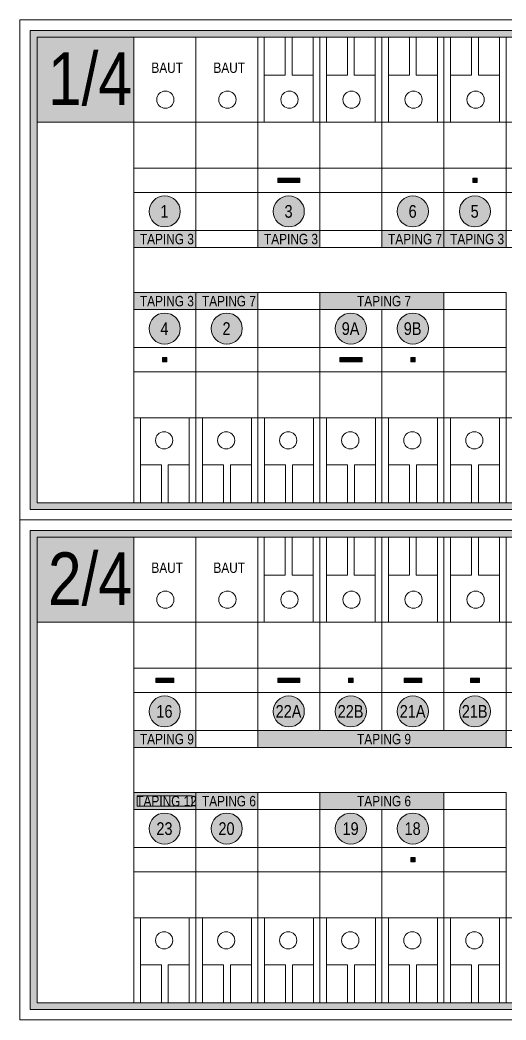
# Model space of a CAD drawing. Extents: x 23087 to 27682, y -101158 to -16840.
# Drawn here: x 26927.8 to 27068.8, y -101158.1 to -100868.1 of the extents above; entities that cross this region are included whole.
import ezdxf
from ezdxf.enums import TextEntityAlignment as Align

# ---------------------------------------------------------------- set-up
doc = ezdxf.new("R2010")
doc.units = 0
doc.header["$LTSCALE"] = 25
doc.header["$MEASUREMENT"] = 0
doc.layers.get('0').update_dxf_attribs({"linetype": 'CONTINUOUS'})
doc.layers.add('frame', color=7, linetype='CONTINUOUS')
doc.layers.add('PENJEPIT', color=7, linetype='CONTINUOUS')
doc.styles.add('721CNBT-ROM', font='swissc.ttf')
doc.styles.add('STYLE1', font='ARIALN.TTF')
doc.styles.add('SWIS', font='swissc.ttf')

msp = doc.modelspace()

# ---------------------------------------------------------------- hatches: boundary and pattern name
at = {"lineweight": 5, "true_color": 0xfb9d05}
h = msp.add_hatch(color=30, dxfattribs=at)
h.paths.add_polyline_path([(26930.82, -100871.1), (27224.82, -100871.1), (27224.82, -101010.1), (26930.82, -101010.1)])
h.paths.add_polyline_path([(26932.82, -100873.1), (27222.82, -100873.1), (27222.82, -101008.1), (26932.82, -101008.1)], flags=16)
at = {"lineweight": 5, "true_color": 0xffffff}
for points in [[(26960.82, -100873.1), (26932.82, -100873.1), (26932.82, -100897.7), (26960.82, -100897.7)], [(26960.82, -101018.1), (26932.82, -101018.1), (26932.82, -101042.7), (26960.82, -101042.7)], [(26977.82, -101093.1), (26961.82, -101093.1), (26961.82, -101096.1), (26977.82, -101096.1)]]:
    msp.add_hatch(color=7, dxfattribs=at).paths.add_polyline_path(points)
at = {"lineweight": 5, "true_color": 0x66ffff}
for points in [[(27002.59, -100914), (27003.88, -100914), (27003.88, -100915.2), (27002.59, -100915.2)], [(27003.88, -100914), (27005.18, -100914), (27005.18, -100915.2), (27003.88, -100915.2)], [(27005.18, -100914), (27006.47, -100914), (27006.47, -100915.2), (27005.18, -100915.2)], [(27006.47, -100914), (27007.76, -100914), (27007.76, -100915.2), (27006.47, -100915.2)], [(27007.76, -100914), (27009.05, -100914), (27009.05, -100915.2), (27007.76, -100915.2)], [(27059.18, -100914), (27060.47, -100914), (27060.47, -100915.2), (27059.18, -100915.2)], [(26978.82, -100929.1), (26960.82, -100929.1), (26960.82, -100934.1), (26978.82, -100934.1)], [(27014.82, -100929.1), (26996.82, -100929.1), (26996.82, -100934.1), (27014.82, -100934.1)], [(27068.82, -100929.1), (27050.82, -100929.1), (27050.82, -100934.1), (27068.82, -100934.1)], [(26978.82, -100947.1), (26960.82, -100947.1), (26960.82, -100952.1), (26978.82, -100952.1)], [(26969.18, -100966), (26970.47, -100966), (26970.47, -100967.2), (26969.18, -100967.2)], [(27020.59, -100966), (27021.88, -100966), (27021.88, -100967.2), (27020.59, -100967.2)], [(27021.88, -100966), (27023.18, -100966), (27023.18, -100967.2), (27021.88, -100967.2)], [(27023.18, -100966), (27024.47, -100966), (27024.47, -100967.2), (27023.18, -100967.2)], [(27024.47, -100966), (27025.76, -100966), (27025.76, -100967.2), (27024.47, -100967.2)], [(27025.76, -100966), (27027.05, -100966), (27027.05, -100967.2), (27025.76, -100967.2)], [(27041.18, -100966), (27042.47, -100966), (27042.47, -100967.2), (27041.18, -100967.2)], [(26967.24, -101059), (26968.53, -101059), (26968.53, -101060.2), (26967.24, -101060.2)], [(26968.53, -101059), (26969.82, -101059), (26969.82, -101060.2), (26968.53, -101060.2)], [(26969.82, -101059), (26971.11, -101059), (26971.11, -101060.2), (26969.82, -101060.2)], [(26971.11, -101059), (26972.41, -101059), (26972.41, -101060.2), (26971.11, -101060.2)], [(27002.59, -101059), (27003.88, -101059), (27003.88, -101060.2), (27002.59, -101060.2)], [(27003.88, -101059), (27005.18, -101059), (27005.18, -101060.2), (27003.88, -101060.2)], [(27005.18, -101059), (27006.47, -101059), (27006.47, -101060.2), (27005.18, -101060.2)], [(27006.47, -101059), (27007.76, -101059), (27007.76, -101060.2), (27006.47, -101060.2)], [(27007.76, -101059), (27009.05, -101059), (27009.05, -101060.2), (27007.76, -101060.2)], [(27023.17, -101059), (27024.47, -101059), (27024.47, -101060.2), (27023.17, -101060.2)], [(27039.24, -101059), (27040.53, -101059), (27040.53, -101060.2), (27039.24, -101060.2)], [(27040.53, -101059), (27041.82, -101059), (27041.82, -101060.2), (27040.53, -101060.2)], [(27041.82, -101059), (27043.11, -101059), (27043.11, -101060.2), (27041.82, -101060.2)], [(27043.11, -101059), (27044.41, -101059), (27044.41, -101060.2), (27043.11, -101060.2)], [(27058.53, -101059), (27059.82, -101059), (27059.82, -101060.2), (27058.53, -101060.2)], [(27059.82, -101059), (27061.11, -101059), (27061.11, -101060.2), (27059.82, -101060.2)], [(27041.18, -101111), (27042.47, -101111), (27042.47, -101112.2), (27041.18, -101112.2)]]:
    msp.add_hatch(color=131, dxfattribs=at).paths.add_polyline_path(points)
at = {"lineweight": 5, "true_color": 0xff99cc}
h = msp.add_hatch(color=231, dxfattribs=at)
edge = h.paths.add_edge_path()
edge.add_arc((26969.8, -100923.6), 4.51, 0, 360)
h = msp.add_hatch(color=231, dxfattribs=at)
edge = h.paths.add_edge_path()
edge.add_arc((27005.8, -100923.6), 4.51, 0, 360)
h = msp.add_hatch(color=231, dxfattribs=at)
edge = h.paths.add_edge_path()
edge.add_arc((27041.8, -100923.6), 4.51, 0, 360)
h = msp.add_hatch(color=231, dxfattribs=at)
edge = h.paths.add_edge_path()
edge.add_arc((27059.8, -100923.6), 4.51, 0, 360)
at = {"lineweight": 5, "true_color": 0xfb9d05}
for points in [[(27050.82, -100929.1), (27032.82, -100929.1), (27032.82, -100934.1), (27050.82, -100934.1)], [(26996.82, -100947.1), (26978.82, -100947.1), (26978.82, -100952.1), (26996.82, -100952.1)], [(27050.82, -100947.1), (27014.82, -100947.1), (27014.82, -100952.1), (27050.82, -100952.1)]]:
    msp.add_hatch(color=30, dxfattribs=at).paths.add_polyline_path(points)
at = {"lineweight": 5, "true_color": 0xb4ff00}
h = msp.add_hatch(color=60, dxfattribs=at)
edge = h.paths.add_edge_path()
edge.add_arc((26969.8, -100957.6), 4.51, 0, 360)
at = {"lineweight": 5, "true_color": 0xffffff}
h = msp.add_hatch(color=7, dxfattribs=at)
edge = h.paths.add_edge_path()
edge.add_arc((26987.8, -100957.6), 4.51, 0, 360)
at = {"lineweight": 5, "true_color": 0xff99cc}
h = msp.add_hatch(color=231, dxfattribs=at)
edge = h.paths.add_edge_path()
edge.add_arc((27023.8, -100957.6), 4.51, 0, 360)
h = msp.add_hatch(color=231, dxfattribs=at)
edge = h.paths.add_edge_path()
edge.add_arc((27041.8, -100957.6), 4.51, 0, 360)
at = {"lineweight": 5, "true_color": 0xfb9d05}
h = msp.add_hatch(color=30, dxfattribs=at)
h.paths.add_polyline_path([(26930.82, -101016.1), (27224.82, -101016.1), (27224.82, -101155.1), (26930.82, -101155.1)])
h.paths.add_polyline_path([(26932.82, -101018.1), (27222.82, -101018.1), (27222.82, -101153.1), (26932.82, -101153.1)], flags=16)
at = {"lineweight": 5, "true_color": 0xff99cc}
h = msp.add_hatch(color=231, dxfattribs=at)
edge = h.paths.add_edge_path()
edge.add_arc((26969.8, -101068.6), 4.51, 0, 360)
at = {"lineweight": 5, "true_color": 0xccffcc}
h = msp.add_hatch(color=254, dxfattribs=at)
edge = h.paths.add_edge_path()
edge.add_arc((27005.8, -101068.6), 4.51, 0, 360)
h = msp.add_hatch(color=254, dxfattribs=at)
edge = h.paths.add_edge_path()
edge.add_arc((27023.8, -101068.6), 4.51, 0, 360)
h = msp.add_hatch(color=254, dxfattribs=at)
edge = h.paths.add_edge_path()
edge.add_arc((27041.8, -101068.6), 4.51, 0, 360)
h = msp.add_hatch(color=254, dxfattribs=at)
edge = h.paths.add_edge_path()
edge.add_arc((27059.8, -101068.6), 4.51, 0, 360)
at = {"lineweight": 5, "true_color": 0xffcc99}
for points in [[(26978.82, -101074.1), (26960.82, -101074.1), (26960.82, -101079.1), (26978.82, -101079.1)], [(27068.82, -101074.1), (26996.82, -101074.1), (26996.82, -101079.1), (27068.82, -101079.1)]]:
    msp.add_hatch(color=31, dxfattribs=at).paths.add_polyline_path(points)
at = {"lineweight": 5, "true_color": 0xb4ff00}
msp.add_hatch(color=60, dxfattribs=at).paths.add_polyline_path([(26978.82, -101092.1), (26960.82, -101092.1), (26960.82, -101097.1), (26978.82, -101097.1)])
at = {"lineweight": 5, "true_color": 0xff99cc}
for points in [[(26996.82, -101092.1), (26978.82, -101092.1), (26978.82, -101097.1), (26996.82, -101097.1)], [(27050.82, -101092.1), (27014.82, -101092.1), (27014.82, -101097.1), (27050.82, -101097.1)]]:
    msp.add_hatch(color=231, dxfattribs=at).paths.add_polyline_path(points)
at = {"lineweight": 5, "true_color": 0xfb9d05}
h = msp.add_hatch(color=30, dxfattribs=at)
edge = h.paths.add_edge_path()
edge.add_arc((26969.8, -101102.6), 4.51, 0, 360)
at = {"lineweight": 5, "true_color": 0xccffcc}
h = msp.add_hatch(color=254, dxfattribs=at)
edge = h.paths.add_edge_path()
edge.add_arc((26987.8, -101102.6), 4.51, 0, 360)
h = msp.add_hatch(color=254, dxfattribs=at)
edge = h.paths.add_edge_path()
edge.add_arc((27023.8, -101102.6), 4.51, 0, 360)
h = msp.add_hatch(color=254, dxfattribs=at)
edge = h.paths.add_edge_path()
edge.add_arc((27041.8, -101102.6), 4.51, 0, 360)

# ---------------------------------------------------------------- linework, layer by layer
at = {"lineweight": 5}
for points in [[(26927.82, -100868.1), (27227.82, -100868.1), (27227.82, -101013.1), (26927.82, -101013.1)], [(26930.82, -100871.1), (27224.82, -100871.1), (27224.82, -101010.1), (26930.82, -101010.1)], [(26932.82, -100873.1), (27222.82, -100873.1), (27222.82, -101008.1), (26932.82, -101008.1)], [(26960.82, -100873.1), (26932.82, -100873.1), (26932.82, -101008.1), (26960.82, -101008.1)], [(26960.82, -100897.7), (26978.82, -100897.7), (26978.82, -100911.1), (26960.82, -100911.1)], [(26978.82, -100897.7), (26996.82, -100897.7), (26996.82, -100911.1), (26978.82, -100911.1)], [(26996.82, -100897.7), (27014.82, -100897.7), (27014.82, -100911.1), (26996.82, -100911.1)], [(27014.82, -100897.7), (27032.82, -100897.7), (27032.82, -100911.1), (27014.82, -100911.1)], [(27032.82, -100897.7), (27050.82, -100897.7), (27050.82, -100911.1), (27032.82, -100911.1)], [(27050.82, -100897.7), (27068.82, -100897.7), (27068.82, -100911.1), (27050.82, -100911.1)], [(27068.82, -100897.7), (27086.82, -100897.7), (27086.82, -100911.1), (27068.82, -100911.1)], [(27002.59, -100914), (27003.88, -100914), (27003.88, -100915.2), (27002.59, -100915.2)], [(27003.88, -100914), (27005.18, -100914), (27005.18, -100915.2), (27003.88, -100915.2)], [(27005.18, -100914), (27006.47, -100914), (27006.47, -100915.2), (27005.18, -100915.2)], [(27006.47, -100914), (27007.76, -100914), (27007.76, -100915.2), (27006.47, -100915.2)], [(27007.76, -100914), (27009.05, -100914), (27009.05, -100915.2), (27007.76, -100915.2)], [(27059.18, -100914), (27060.47, -100914), (27060.47, -100915.2), (27059.18, -100915.2)], [(26960.82, -100929.1), (26978.82, -100929.1), (26978.82, -100918.1), (26960.82, -100918.1)], [(26978.82, -100929.1), (26996.82, -100929.1), (26996.82, -100918.1), (26978.82, -100918.1)], [(26996.82, -100929.1), (27014.82, -100929.1), (27014.82, -100918.1), (26996.82, -100918.1)], [(27014.82, -100929.1), (27032.82, -100929.1), (27032.82, -100918.1), (27014.82, -100918.1)], [(27032.82, -100929.1), (27050.82, -100929.1), (27050.82, -100918.1), (27032.82, -100918.1)], [(27050.82, -100929.1), (27068.82, -100929.1), (27068.82, -100918.1), (27050.82, -100918.1)], [(27068.82, -100929.1), (27086.82, -100929.1), (27086.82, -100918.1), (27068.82, -100918.1)], [(26978.82, -100929.1), (26960.82, -100929.1), (26960.82, -100934.1), (26978.82, -100934.1)], [(26996.82, -100934.1), (26978.82, -100934.1), (26978.82, -100929.1), (26996.82, -100929.1)], [(27014.82, -100929.1), (26996.82, -100929.1), (26996.82, -100934.1), (27014.82, -100934.1)], [(27032.82, -100934.1), (27014.82, -100934.1), (27014.82, -100929.1), (27032.82, -100929.1)], [(27050.82, -100929.1), (27032.82, -100929.1), (27032.82, -100934.1), (27050.82, -100934.1)], [(27068.82, -100929.1), (27050.82, -100929.1), (27050.82, -100934.1), (27068.82, -100934.1)], [(27086.82, -100934.1), (27068.82, -100934.1), (27068.82, -100929.1), (27086.82, -100929.1)], [(26978.82, -100947.1), (26960.82, -100947.1), (26960.82, -100952.1), (26978.82, -100952.1)], [(26996.82, -100947.1), (26978.82, -100947.1), (26978.82, -100952.1), (26996.82, -100952.1)], [(27014.82, -100947.1), (26996.82, -100947.1), (26996.82, -100952.1), (27014.82, -100952.1)], [(27050.82, -100947.1), (27014.82, -100947.1), (27014.82, -100952.1), (27050.82, -100952.1)], [(27068.82, -100947.1), (27050.82, -100947.1), (27050.82, -100952.1), (27068.82, -100952.1)], [(26978.82, -100952.1), (26960.82, -100952.1), (26960.82, -100963.1), (26978.82, -100963.1)], [(26996.82, -100952.1), (26978.82, -100952.1), (26978.82, -100963.1), (26996.82, -100963.1)], [(27014.82, -100952.1), (26996.82, -100952.1), (26996.82, -100963.1), (27014.82, -100963.1)], [(27032.82, -100952.1), (27014.82, -100952.1), (27014.82, -100963.1), (27032.82, -100963.1)], [(27050.82, -100952.1), (27032.82, -100952.1), (27032.82, -100963.1), (27050.82, -100963.1)], [(27068.82, -100952.1), (27050.82, -100952.1), (27050.82, -100963.1), (27068.82, -100963.1)], [(26969.18, -100966), (26970.47, -100966), (26970.47, -100967.2), (26969.18, -100967.2)], [(27020.59, -100966), (27021.88, -100966), (27021.88, -100967.2), (27020.59, -100967.2)], [(27021.88, -100966), (27023.18, -100966), (27023.18, -100967.2), (27021.88, -100967.2)], [(27023.18, -100966), (27024.47, -100966), (27024.47, -100967.2), (27023.18, -100967.2)], [(27024.47, -100966), (27025.76, -100966), (27025.76, -100967.2), (27024.47, -100967.2)], [(27025.76, -100966), (27027.05, -100966), (27027.05, -100967.2), (27025.76, -100967.2)], [(27041.18, -100966), (27042.47, -100966), (27042.47, -100967.2), (27041.18, -100967.2)], [(26978.82, -100983.5), (26960.82, -100983.5), (26960.82, -100970.1), (26978.82, -100970.1)], [(26996.82, -100983.5), (26978.82, -100983.5), (26978.82, -100970.1), (26996.82, -100970.1)], [(27014.82, -100983.5), (26996.82, -100983.5), (26996.82, -100970.1), (27014.82, -100970.1)], [(27032.82, -100983.5), (27014.82, -100983.5), (27014.82, -100970.1), (27032.82, -100970.1)], [(27050.82, -100983.5), (27032.82, -100983.5), (27032.82, -100970.1), (27050.82, -100970.1)], [(27068.82, -100983.5), (27050.82, -100983.5), (27050.82, -100970.1), (27068.82, -100970.1)], [(26927.82, -101013.1), (27227.82, -101013.1), (27227.82, -101158.1), (26927.82, -101158.1)], [(26930.82, -101016.1), (27224.82, -101016.1), (27224.82, -101155.1), (26930.82, -101155.1)], [(26932.82, -101018.1), (27222.82, -101018.1), (27222.82, -101153.1), (26932.82, -101153.1)], [(26960.82, -101018.1), (26932.82, -101018.1), (26932.82, -101153.1), (26960.82, -101153.1)], [(26960.82, -101042.7), (26978.82, -101042.7), (26978.82, -101056.1), (26960.82, -101056.1)], [(26978.82, -101042.7), (26996.82, -101042.7), (26996.82, -101056.1), (26978.82, -101056.1)], [(26996.82, -101042.7), (27014.82, -101042.7), (27014.82, -101056.1), (26996.82, -101056.1)], [(27014.82, -101042.7), (27032.82, -101042.7), (27032.82, -101056.1), (27014.82, -101056.1)], [(27032.82, -101042.7), (27050.82, -101042.7), (27050.82, -101056.1), (27032.82, -101056.1)], [(27050.82, -101042.7), (27068.82, -101042.7), (27068.82, -101056.1), (27050.82, -101056.1)], [(27068.82, -101042.7), (27086.82, -101042.7), (27086.82, -101056.1), (27068.82, -101056.1)], [(26967.24, -101059), (26968.53, -101059), (26968.53, -101060.2), (26967.24, -101060.2)], [(26968.53, -101059), (26969.82, -101059), (26969.82, -101060.2), (26968.53, -101060.2)], [(26969.82, -101059), (26971.11, -101059), (26971.11, -101060.2), (26969.82, -101060.2)], [(26971.11, -101059), (26972.41, -101059), (26972.41, -101060.2), (26971.11, -101060.2)], [(27002.59, -101059), (27003.88, -101059), (27003.88, -101060.2), (27002.59, -101060.2)], [(27003.88, -101059), (27005.18, -101059), (27005.18, -101060.2), (27003.88, -101060.2)], [(27005.18, -101059), (27006.47, -101059), (27006.47, -101060.2), (27005.18, -101060.2)], [(27006.47, -101059), (27007.76, -101059), (27007.76, -101060.2), (27006.47, -101060.2)], [(27007.76, -101059), (27009.05, -101059), (27009.05, -101060.2), (27007.76, -101060.2)], [(27023.17, -101059), (27024.47, -101059), (27024.47, -101060.2), (27023.17, -101060.2)], [(27039.24, -101059), (27040.53, -101059), (27040.53, -101060.2), (27039.24, -101060.2)], [(27040.53, -101059), (27041.82, -101059), (27041.82, -101060.2), (27040.53, -101060.2)], [(27041.82, -101059), (27043.11, -101059), (27043.11, -101060.2), (27041.82, -101060.2)], [(27043.11, -101059), (27044.41, -101059), (27044.41, -101060.2), (27043.11, -101060.2)], [(27058.53, -101059), (27059.82, -101059), (27059.82, -101060.2), (27058.53, -101060.2)], [(27059.82, -101059), (27061.11, -101059), (27061.11, -101060.2), (27059.82, -101060.2)], [(26960.82, -101074.1), (26978.82, -101074.1), (26978.82, -101063.1), (26960.82, -101063.1)], [(26978.82, -101074.1), (26996.82, -101074.1), (26996.82, -101063.1), (26978.82, -101063.1)], [(26996.82, -101074.1), (27014.82, -101074.1), (27014.82, -101063.1), (26996.82, -101063.1)], [(27014.82, -101074.1), (27032.82, -101074.1), (27032.82, -101063.1), (27014.82, -101063.1)], [(27032.82, -101074.1), (27050.82, -101074.1), (27050.82, -101063.1), (27032.82, -101063.1)], [(27050.82, -101074.1), (27068.82, -101074.1), (27068.82, -101063.1), (27050.82, -101063.1)], [(27068.82, -101074.1), (27086.82, -101074.1), (27086.82, -101063.1), (27068.82, -101063.1)], [(26978.82, -101074.1), (26960.82, -101074.1), (26960.82, -101079.1), (26978.82, -101079.1)], [(26996.82, -101079.1), (26978.82, -101079.1), (26978.82, -101074.1), (26996.82, -101074.1)], [(27068.82, -101074.1), (26996.82, -101074.1), (26996.82, -101079.1), (27068.82, -101079.1)], [(27086.82, -101079.1), (27068.82, -101079.1), (27068.82, -101074.1), (27086.82, -101074.1)], [(26978.82, -101092.1), (26960.82, -101092.1), (26960.82, -101097.1), (26978.82, -101097.1)], [(26977.82, -101093.1), (26961.82, -101093.1), (26961.82, -101096.1), (26977.82, -101096.1)], [(26996.82, -101092.1), (26978.82, -101092.1), (26978.82, -101097.1), (26996.82, -101097.1)], [(27014.82, -101097.1), (26996.82, -101097.1), (26996.82, -101092.1), (27014.82, -101092.1)], [(27050.82, -101092.1), (27014.82, -101092.1), (27014.82, -101097.1), (27050.82, -101097.1)], [(27068.82, -101097.1), (27050.82, -101097.1), (27050.82, -101092.1), (27068.82, -101092.1)], [(26978.82, -101097.1), (26960.82, -101097.1), (26960.82, -101108.1), (26978.82, -101108.1)], [(26996.82, -101097.1), (26978.82, -101097.1), (26978.82, -101108.1), (26996.82, -101108.1)], [(27014.82, -101097.1), (26996.82, -101097.1), (26996.82, -101108.1), (27014.82, -101108.1)], [(27032.82, -101097.1), (27014.82, -101097.1), (27014.82, -101108.1), (27032.82, -101108.1)], [(27050.82, -101097.1), (27032.82, -101097.1), (27032.82, -101108.1), (27050.82, -101108.1)], [(27068.82, -101097.1), (27050.82, -101097.1), (27050.82, -101108.1), (27068.82, -101108.1)], [(27041.18, -101111), (27042.47, -101111), (27042.47, -101112.2), (27041.18, -101112.2)], [(26978.82, -101128.5), (26960.82, -101128.5), (26960.82, -101115.1), (26978.82, -101115.1)], [(26996.82, -101128.5), (26978.82, -101128.5), (26978.82, -101115.1), (26996.82, -101115.1)], [(27014.82, -101128.5), (26996.82, -101128.5), (26996.82, -101115.1), (27014.82, -101115.1)], [(27032.82, -101128.5), (27014.82, -101128.5), (27014.82, -101115.1), (27032.82, -101115.1)], [(27050.82, -101128.5), (27032.82, -101128.5), (27032.82, -101115.1), (27050.82, -101115.1)], [(27068.82, -101128.5), (27050.82, -101128.5), (27050.82, -101115.1), (27068.82, -101115.1)]]:
    msp.add_lwpolyline(points, close=True, dxfattribs=at)
at = {"color": 0, "linetype": 'ByBlock', "lineweight": 5}
for points in [[(26960.82, -100918.1), (26978.82, -100918.1), (26978.82, -100911.1), (26960.82, -100911.1)], [(26978.82, -100918.1), (26996.82, -100918.1), (26996.82, -100911.1), (26978.82, -100911.1)], [(26996.82, -100918.1), (27014.82, -100918.1), (27014.82, -100911.1), (26996.82, -100911.1)], [(27014.82, -100918.1), (27032.82, -100918.1), (27032.82, -100911.1), (27014.82, -100911.1)], [(27032.82, -100918.1), (27050.82, -100918.1), (27050.82, -100911.1), (27032.82, -100911.1)], [(27050.82, -100918.1), (27068.82, -100918.1), (27068.82, -100911.1), (27050.82, -100911.1)], [(27068.82, -100918.1), (27086.82, -100918.1), (27086.82, -100911.1), (27068.82, -100911.1)], [(26978.82, -100963.1), (26960.82, -100963.1), (26960.82, -100970.1), (26978.82, -100970.1)], [(26996.82, -100963.1), (26978.82, -100963.1), (26978.82, -100970.1), (26996.82, -100970.1)], [(27014.82, -100963.1), (26996.82, -100963.1), (26996.82, -100970.1), (27014.82, -100970.1)], [(27032.82, -100963.1), (27014.82, -100963.1), (27014.82, -100970.1), (27032.82, -100970.1)], [(27050.82, -100963.1), (27032.82, -100963.1), (27032.82, -100970.1), (27050.82, -100970.1)], [(27068.82, -100963.1), (27050.82, -100963.1), (27050.82, -100970.1), (27068.82, -100970.1)], [(26960.82, -101063.1), (26978.82, -101063.1), (26978.82, -101056.1), (26960.82, -101056.1)], [(26978.82, -101063.1), (26996.82, -101063.1), (26996.82, -101056.1), (26978.82, -101056.1)], [(26996.82, -101063.1), (27014.82, -101063.1), (27014.82, -101056.1), (26996.82, -101056.1)], [(27014.82, -101063.1), (27032.82, -101063.1), (27032.82, -101056.1), (27014.82, -101056.1)], [(27032.82, -101063.1), (27050.82, -101063.1), (27050.82, -101056.1), (27032.82, -101056.1)], [(27050.82, -101063.1), (27068.82, -101063.1), (27068.82, -101056.1), (27050.82, -101056.1)], [(27068.82, -101063.1), (27086.82, -101063.1), (27086.82, -101056.1), (27068.82, -101056.1)], [(26978.82, -101108.1), (26960.82, -101108.1), (26960.82, -101115.1), (26978.82, -101115.1)], [(26996.82, -101108.1), (26978.82, -101108.1), (26978.82, -101115.1), (26996.82, -101115.1)], [(27014.82, -101108.1), (26996.82, -101108.1), (26996.82, -101115.1), (27014.82, -101115.1)], [(27032.82, -101108.1), (27014.82, -101108.1), (27014.82, -101115.1), (27032.82, -101115.1)], [(27050.82, -101108.1), (27032.82, -101108.1), (27032.82, -101115.1), (27050.82, -101115.1)], [(27068.82, -101108.1), (27050.82, -101108.1), (27050.82, -101115.1), (27068.82, -101115.1)]]:
    msp.add_lwpolyline(points, close=True, dxfattribs=at)
at = {"color": 160, "lineweight": 5}
for centre in [(26970, -100891.2), (26988, -100891.2), (27024, -100891.2), (27060, -100891.2), (26969.64, -100990), (27005.64, -100990), (27041.64, -100990), (26970, -101036.2), (26988, -101036.2), (27024, -101036.2), (27060, -101036.2), (26969.64, -101135), (27005.64, -101135), (27041.64, -101135)]:
    msp.add_circle(centre, 2.5, dxfattribs=at)
at = {"lineweight": 5}
for centre in [(26969.8, -100923.6), (27005.8, -100923.6), (27041.8, -100923.6), (27059.8, -100923.6), (26969.8, -100957.6), (26987.8, -100957.6), (27023.8, -100957.6), (27041.8, -100957.6), (26969.8, -101068.6), (27005.8, -101068.6), (27023.8, -101068.6), (27041.8, -101068.6), (27059.8, -101068.6), (26969.8, -101102.6), (26987.8, -101102.6), (27023.8, -101102.6), (27041.8, -101102.6)]:
    msp.add_circle(centre, 4.51, dxfattribs=at)
at = {"layer": 'frame', "lineweight": 5}
for points in [[(26960.82, -100873.1), (26932.82, -100873.1), (26932.82, -100897.7), (26960.82, -100897.7)], [(26960.82, -100873.1), (26932.82, -100873.1), (26932.82, -100897.7), (26960.82, -100897.7)], [(26960.82, -100873.1), (26932.82, -100873.1), (26932.82, -100897.7), (26960.82, -100897.7)], [(26960.82, -100873.1), (26932.82, -100873.1), (26932.82, -100897.7), (26960.82, -100897.7)], [(26960.82, -100873.1), (26932.82, -100873.1), (26932.82, -100897.7), (26960.82, -100897.7)], [(26960.82, -100873.1), (26932.82, -100873.1), (26932.82, -100897.7), (26960.82, -100897.7)], [(26960.82, -100873.1), (26932.82, -100873.1), (26932.82, -100897.7), (26960.82, -100897.7)], [(26960.82, -100873.1), (26932.82, -100873.1), (26932.82, -100897.7), (26960.82, -100897.7)], [(26960.82, -100873.1), (26932.82, -100873.1), (26932.82, -100897.7), (26960.82, -100897.7)], [(26960.82, -101018.1), (26932.82, -101018.1), (26932.82, -101042.7), (26960.82, -101042.7)], [(26960.82, -101018.1), (26932.82, -101018.1), (26932.82, -101042.7), (26960.82, -101042.7)], [(26960.82, -101018.1), (26932.82, -101018.1), (26932.82, -101042.7), (26960.82, -101042.7)], [(26960.82, -101018.1), (26932.82, -101018.1), (26932.82, -101042.7), (26960.82, -101042.7)], [(26960.82, -101018.1), (26932.82, -101018.1), (26932.82, -101042.7), (26960.82, -101042.7)], [(26960.82, -101018.1), (26932.82, -101018.1), (26932.82, -101042.7), (26960.82, -101042.7)], [(26960.82, -101018.1), (26932.82, -101018.1), (26932.82, -101042.7), (26960.82, -101042.7)], [(26960.82, -101018.1), (26932.82, -101018.1), (26932.82, -101042.7), (26960.82, -101042.7)], [(26960.82, -101018.1), (26932.82, -101018.1), (26932.82, -101042.7), (26960.82, -101042.7)], [(26960.82, -101018.1), (26932.82, -101018.1), (26932.82, -101042.7), (26960.82, -101042.7)]]:
    msp.add_lwpolyline(points, close=True, dxfattribs=at)
at = {"layer": 'PENJEPIT', "color": 160, "lineweight": 5}
for p, q in [((27004.8, -100884.1), (27004.8, -100873.1)), ((27006.8, -100884.1), (27006.8, -100873.1)), ((27022.8, -100884.1), (27022.8, -100873.1)), ((27024.8, -100884.1), (27024.8, -100873.1)), ((27040.8, -100884.1), (27040.8, -100873.1)), ((27042.8, -100884.1), (27042.8, -100873.1)), ((27058.8, -100884.1), (27058.8, -100873.1)), ((27060.8, -100884.1), (27060.8, -100873.1)), ((26998.7, -100884.1), (27004.8, -100884.1)), ((27006.8, -100884.1), (27012.9, -100884.1)), ((27016.7, -100884.1), (27022.8, -100884.1)), ((27024.8, -100884.1), (27030.9, -100884.1)), ((27034.7, -100884.1), (27040.8, -100884.1)), ((27042.8, -100884.1), (27048.9, -100884.1)), ((27052.7, -100884.1), (27058.8, -100884.1)), ((27060.8, -100884.1), (27066.9, -100884.1)), ((26968.85, -100997.1), (26962.75, -100997.1)), ((26968.85, -100997.1), (26968.85, -101008.1)), ((26970.85, -100997.1), (26970.85, -101008.1)), ((26976.95, -100997.1), (26970.85, -100997.1)), ((26986.85, -100997.1), (26980.75, -100997.1)), ((26986.85, -100997.1), (26986.85, -101008.1)), ((26988.85, -100997.1), (26988.85, -101008.1)), ((26994.95, -100997.1), (26988.85, -100997.1)), ((27004.85, -100997.1), (26998.75, -100997.1)), ((27004.85, -100997.1), (27004.85, -101008.1)), ((27006.85, -100997.1), (27006.85, -101008.1)), ((27012.95, -100997.1), (27006.85, -100997.1)), ((27022.85, -100997.1), (27016.75, -100997.1)), ((27022.85, -100997.1), (27022.85, -101008.1)), ((27024.85, -100997.1), (27024.85, -101008.1)), ((27030.95, -100997.1), (27024.85, -100997.1)), ((27040.85, -100997.1), (27034.75, -100997.1)), ((27040.85, -100997.1), (27040.85, -101008.1)), ((27042.85, -100997.1), (27042.85, -101008.1)), ((27048.95, -100997.1), (27042.85, -100997.1)), ((27058.85, -100997.1), (27052.75, -100997.1)), ((27058.85, -100997.1), (27058.85, -101008.1)), ((27060.85, -100997.1), (27060.85, -101008.1)), ((27066.95, -100997.1), (27060.85, -100997.1)), ((27004.8, -101029.1), (27004.8, -101018.1)), ((27006.8, -101029.1), (27006.8, -101018.1)), ((27022.8, -101029.1), (27022.8, -101018.1)), ((27024.8, -101029.1), (27024.8, -101018.1)), ((27040.8, -101029.1), (27040.8, -101018.1)), ((27042.8, -101029.1), (27042.8, -101018.1)), ((27058.8, -101029.1), (27058.8, -101018.1)), ((27060.8, -101029.1), (27060.8, -101018.1)), ((26998.7, -101029.1), (27004.8, -101029.1)), ((27006.8, -101029.1), (27012.9, -101029.1)), ((27016.7, -101029.1), (27022.8, -101029.1)), ((27024.8, -101029.1), (27030.9, -101029.1)), ((27034.7, -101029.1), (27040.8, -101029.1)), ((27042.8, -101029.1), (27048.9, -101029.1)), ((27052.7, -101029.1), (27058.8, -101029.1)), ((27060.8, -101029.1), (27066.9, -101029.1)), ((26968.85, -101142.1), (26962.75, -101142.1)), ((26968.85, -101142.1), (26968.85, -101153.1)), ((26970.85, -101142.1), (26970.85, -101153.1)), ((26976.95, -101142.1), (26970.85, -101142.1)), ((26986.85, -101142.1), (26980.75, -101142.1)), ((26986.85, -101142.1), (26986.85, -101153.1)), ((26988.85, -101142.1), (26988.85, -101153.1)), ((26994.95, -101142.1), (26988.85, -101142.1)), ((27004.85, -101142.1), (26998.75, -101142.1)), ((27004.85, -101142.1), (27004.85, -101153.1)), ((27006.85, -101142.1), (27006.85, -101153.1)), ((27012.95, -101142.1), (27006.85, -101142.1)), ((27022.85, -101142.1), (27016.75, -101142.1)), ((27022.85, -101142.1), (27022.85, -101153.1)), ((27024.85, -101142.1), (27024.85, -101153.1)), ((27030.95, -101142.1), (27024.85, -101142.1)), ((27040.85, -101142.1), (27034.75, -101142.1)), ((27040.85, -101142.1), (27040.85, -101153.1)), ((27042.85, -101142.1), (27042.85, -101153.1)), ((27048.95, -101142.1), (27042.85, -101142.1)), ((27058.85, -101142.1), (27052.75, -101142.1)), ((27058.85, -101142.1), (27058.85, -101153.1)), ((27060.85, -101142.1), (27060.85, -101153.1)), ((27066.95, -101142.1), (27060.85, -101142.1))]:
    msp.add_line(p, q, dxfattribs=at)
at = {"layer": 'PENJEPIT', "color": 0, "linetype": 'ByBlock', "lineweight": 5}
for points in [[(26960.82, -100897.7), (26978.82, -100897.7), (26978.82, -100873.1), (26960.82, -100873.1)], [(26978.82, -100897.7), (26996.82, -100897.7), (26996.82, -100873.1), (26978.82, -100873.1)], [(26996.82, -100897.7), (27014.82, -100897.7), (27014.82, -100873.1), (26996.82, -100873.1)], [(27014.82, -100897.7), (27032.82, -100897.7), (27032.82, -100873.1), (27014.82, -100873.1)], [(27032.82, -100897.7), (27050.82, -100897.7), (27050.82, -100873.1), (27032.82, -100873.1)], [(27050.82, -100897.7), (27068.82, -100897.7), (27068.82, -100873.1), (27050.82, -100873.1)], [(27068.82, -100897.7), (27086.82, -100897.7), (27086.82, -100873.1), (27068.82, -100873.1)], [(26978.82, -100983.5), (26960.82, -100983.5), (26960.82, -101008.1), (26978.82, -101008.1)], [(26996.82, -100983.5), (26978.82, -100983.5), (26978.82, -101008.1), (26996.82, -101008.1)], [(27014.82, -100983.5), (26996.82, -100983.5), (26996.82, -101008.1), (27014.82, -101008.1)], [(27032.82, -100983.5), (27014.82, -100983.5), (27014.82, -101008.1), (27032.82, -101008.1)], [(27050.82, -100983.5), (27032.82, -100983.5), (27032.82, -101008.1), (27050.82, -101008.1)], [(27068.82, -100983.5), (27050.82, -100983.5), (27050.82, -101008.1), (27068.82, -101008.1)], [(27086.82, -100983.5), (27068.82, -100983.5), (27068.82, -101008.1), (27086.82, -101008.1)], [(26960.82, -101042.7), (26978.82, -101042.7), (26978.82, -101018.1), (26960.82, -101018.1)], [(26978.82, -101042.7), (26996.82, -101042.7), (26996.82, -101018.1), (26978.82, -101018.1)], [(26996.82, -101042.7), (27014.82, -101042.7), (27014.82, -101018.1), (26996.82, -101018.1)], [(27014.82, -101042.7), (27032.82, -101042.7), (27032.82, -101018.1), (27014.82, -101018.1)], [(27032.82, -101042.7), (27050.82, -101042.7), (27050.82, -101018.1), (27032.82, -101018.1)], [(27050.82, -101042.7), (27068.82, -101042.7), (27068.82, -101018.1), (27050.82, -101018.1)], [(27068.82, -101042.7), (27086.82, -101042.7), (27086.82, -101018.1), (27068.82, -101018.1)], [(26978.82, -101128.5), (26960.82, -101128.5), (26960.82, -101153.1), (26978.82, -101153.1)], [(26996.82, -101128.5), (26978.82, -101128.5), (26978.82, -101153.1), (26996.82, -101153.1)], [(27014.82, -101128.5), (26996.82, -101128.5), (26996.82, -101153.1), (27014.82, -101153.1)], [(27032.82, -101128.5), (27014.82, -101128.5), (27014.82, -101153.1), (27032.82, -101153.1)], [(27050.82, -101128.5), (27032.82, -101128.5), (27032.82, -101153.1), (27050.82, -101153.1)], [(27068.82, -101128.5), (27050.82, -101128.5), (27050.82, -101153.1), (27068.82, -101153.1)], [(27086.82, -101128.5), (27068.82, -101128.5), (27068.82, -101153.1), (27086.82, -101153.1)]]:
    msp.add_lwpolyline(points, close=True, dxfattribs=at)
at = {"layer": 'PENJEPIT', "color": 160, "lineweight": 5}
for points in [[(26998.7, -100897.7), (27012.9, -100897.7), (27012.9, -100873.1), (26998.7, -100873.1)], [(27016.7, -100897.7), (27030.9, -100897.7), (27030.9, -100873.1), (27016.7, -100873.1)], [(27034.7, -100897.7), (27048.9, -100897.7), (27048.9, -100873.1), (27034.7, -100873.1)], [(27052.7, -100897.7), (27066.9, -100897.7), (27066.9, -100873.1), (27052.7, -100873.1)], [(26976.95, -100983.5), (26962.75, -100983.5), (26962.75, -101008.1), (26976.95, -101008.1)], [(26994.95, -100983.5), (26980.75, -100983.5), (26980.75, -101008.1), (26994.95, -101008.1)], [(27012.95, -100983.5), (26998.75, -100983.5), (26998.75, -101008.1), (27012.95, -101008.1)], [(27030.95, -100983.5), (27016.75, -100983.5), (27016.75, -101008.1), (27030.95, -101008.1)], [(27048.95, -100983.5), (27034.75, -100983.5), (27034.75, -101008.1), (27048.95, -101008.1)], [(27066.95, -100983.5), (27052.75, -100983.5), (27052.75, -101008.1), (27066.95, -101008.1)], [(26998.7, -101042.7), (27012.9, -101042.7), (27012.9, -101018.1), (26998.7, -101018.1)], [(27016.7, -101042.7), (27030.9, -101042.7), (27030.9, -101018.1), (27016.7, -101018.1)], [(27034.7, -101042.7), (27048.9, -101042.7), (27048.9, -101018.1), (27034.7, -101018.1)], [(27052.7, -101042.7), (27066.9, -101042.7), (27066.9, -101018.1), (27052.7, -101018.1)], [(26976.95, -101128.5), (26962.75, -101128.5), (26962.75, -101153.1), (26976.95, -101153.1)], [(26994.95, -101128.5), (26980.75, -101128.5), (26980.75, -101153.1), (26994.95, -101153.1)], [(27012.95, -101128.5), (26998.75, -101128.5), (26998.75, -101153.1), (27012.95, -101153.1)], [(27030.95, -101128.5), (27016.75, -101128.5), (27016.75, -101153.1), (27030.95, -101153.1)], [(27048.95, -101128.5), (27034.75, -101128.5), (27034.75, -101153.1), (27048.95, -101153.1)], [(27066.95, -101128.5), (27052.75, -101128.5), (27052.75, -101153.1), (27066.95, -101153.1)]]:
    msp.add_lwpolyline(points, close=True, dxfattribs=at)
for centre in [(27006, -100891.2), (27042, -100891.2), (26987.64, -100990), (27023.64, -100990), (27059.64, -100990), (27006, -101036.2), (27042, -101036.2), (26987.64, -101135), (27023.64, -101135), (27059.64, -101135)]:
    msp.add_circle(centre, 2.5, dxfattribs=at)

# ---------------------------------------------------------------- texts
at = {"lineweight": 5, "style": 'SWIS'}
for s, height, p in [('BAUT', 3, (26965.94, -100881.94)), ('BAUT', 3, (26983.94, -100881.94)), ('2', 0.804, (27002.97, -100914.6)), ('3', 0.804, (27004.26, -100914.6)), ('4', 0.804, (27005.56, -100914.6)), ('5', 0.804, (27006.85, -100914.6)), ('6', 0.804, (27008.14, -100914.6)), ('1', 0.804, (27059.56, -100914.6)), ('TAPING 3', 3, (26962.61, -100931.62)), ('TAPING 3', 3, (26998.61, -100931.62)), ('TAPING 7', 3, (27034.61, -100931.62)), ('TAPING 3', 3, (27052.61, -100931.62)), ('TAPING 3', 3, (26962.61, -100949.62)), ('TAPING 7', 3, (26980.61, -100949.62)), ('TAPING 7', 3, (27025.61, -100949.62)), ('1', 0.804, (26969.56, -100966.6)), ('2', 0.804, (27020.97, -100966.6)), ('3', 0.804, (27022.26, -100966.6)), ('4', 0.804, (27023.56, -100966.6)), ('5', 0.804, (27024.85, -100966.6)), ('6', 0.804, (27026.14, -100966.6)), ('1', 0.804, (27041.56, -100966.6)), ('BAUT', 3, (26965.94, -101026.94)), ('BAUT', 3, (26983.94, -101026.94)), ('2', 0.804, (26967.62, -101059.6)), ('3', 0.804, (26968.91, -101059.6)), ('4', 0.804, (26970.2, -101059.6)), ('5', 0.804, (26971.5, -101059.6)), ('2', 0.804, (27002.97, -101059.6)), ('3', 0.804, (27004.26, -101059.6)), ('4', 0.804, (27005.56, -101059.6)), ('5', 0.804, (27006.85, -101059.6)), ('6', 0.804, (27008.14, -101059.6)), ('1', 0.804, (27023.56, -101059.6)), ('3', 0.804, (27039.62, -101059.6)), ('4', 0.804, (27040.91, -101059.6)), ('5', 0.804, (27042.2, -101059.6)), ('6', 0.804, (27043.5, -101059.6)), ('1', 0.804, (27058.91, -101059.6)), ('2', 0.804, (27060.2, -101059.6)), ('TAPING 9', 3, (26962.61, -101076.62)), ('TAPING 9', 3, (27025.61, -101076.62)), ('TAPING 12', 3, (26961.56, -101094.62)), ('TAPING 6', 3, (26980.61, -101094.62)), ('TAPING 6', 3, (27025.61, -101094.62)), ('1', 0.804, (27041.56, -101111.6))]:
    msp.add_text(s, height=height, dxfattribs=at).set_placement(p, align=Align.MIDDLE_LEFT)
at = {"color": 0, "lineweight": 5, "style": '721CNBT-ROM'}
for s, height, p in [('1', 3.67, (26969.73, -100923.6)), ('3', 3.67, (27005.73, -100923.6)), ('6', 3.67, (27041.73, -100923.6)), ('5', 3.67, (27059.73, -100923.6)), ('4', 3.67, (26969.73, -100957.6)), ('2', 3.67, (26987.73, -100957.6)), ('9A', 3.667, (27023.73, -100957.6)), ('9B', 3.667, (27041.73, -100957.6)), ('16', 3.667, (26969.73, -101068.6)), ('22A', 3.667, (27005.73, -101068.6)), ('22B', 3.667, (27023.73, -101068.6)), ('21A', 3.667, (27041.73, -101068.6)), ('21B', 3.667, (27059.73, -101068.6)), ('23', 3.667, (26969.73, -101102.6)), ('20', 3.667, (26987.73, -101102.6)), ('19', 3.667, (27023.73, -101102.6)), ('18', 3.667, (27041.73, -101102.6))]:
    msp.add_text(s, height=height, dxfattribs=at).set_placement(p, align=Align.MIDDLE_CENTER)
at = {"color": 1, "linetype": 'ByBlock', "lineweight": 5, "char_height": 15.2917, "attachment_point": 1, "style": 'STYLE1'}
for s, insert in [('{\\C256;1/4}^I', (26935.95, -100877.5)), ('{\\C256;2/4}^I', (26935.95, -101022.5))]:
    msp.add_mtext_dynamic_manual_height_columns(s, width=528.6832, gutter_width=1, heights=[0], dxfattribs=dict(at, insert=insert))

doc.saveas('drawing.dxf')
